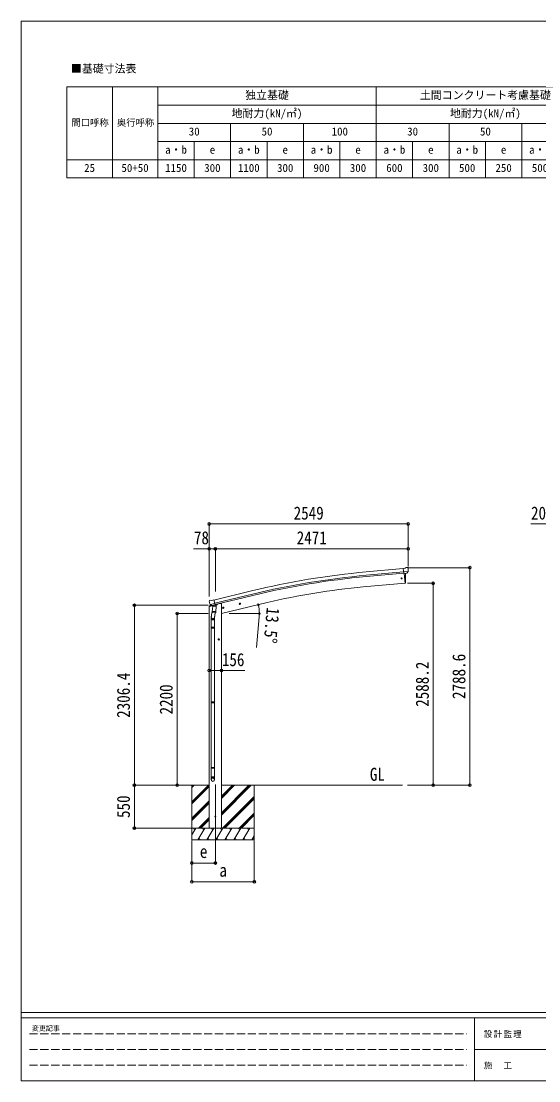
# Model space of a CAD drawing. Units: millimetres at full size, with parts at other scales. Extents: x -9783 to 9892, y -6828 to 6752.
# Drawn here: x -9783 to -3146, y -6828 to 6752 of the extents above; entities that cross this region are included whole.
import ezdxf
from ezdxf.enums import TextEntityAlignment as Align

# ---------------------------------------------------------------- set-up
doc = ezdxf.new("R2010")
doc.units = ezdxf.units.MM
doc.header["$LTSCALE"] = 35
doc.header["$PDMODE"] = 32
doc.header["$PDSIZE"] = 35
doc.linetypes.add('DASHED3', pattern=[4, 3, -1])
for name, color, linetype, lineweight in [('0-0_0', 7, 'Continuous', 9), ('0-1_本体', 4, 'Continuous', 9), ('0-2_部品', 7, 'Continuous', 9), ('0-8_PARTS2', 2, 'Continuous', 9), ('0-A_寸法', 6, 'Continuous', 9), ('1-0_FRAME', 7, 'Continuous', 18), ('F-0_240', 7, 'Continuous', 9)]:
    doc.layers.add(name, color=color, linetype=linetype, lineweight=lineweight)
doc.styles.add('ＭＳ ゴシック', font='')
doc.styles.get('ＭＳ ゴシック').set_extended_font_data('MS Gothic')

msp = doc.modelspace()

# ---------------------------------------------------------------- linework, layer by layer
at = {"layer": '0-0_0', "color": 6}
for p, q in [((-4030.98, -3040.4), (-4030.98, -251.8)), ((-4500, -452.2), (-4500, -3040.4))]:
    msp.add_line(p, q, dxfattribs=at)
at = {"layer": '0-0_0'}
for p, q in [((-7968.03, -3040.4), (-7371.69, -3040.4)), ((-7593.94, -3040.4), (-7593.94, -3740.4)), ((-7593.94, -3251.63), (-7382.71, -3040.4)), ((-7593.94, -3067.78), (-7566.56, -3040.4)), ((-7593.94, -3053.64), (-7580.7, -3040.4)), ((-7593.94, -3265.77), (-7371.69, -3043.52)), ((-7593.94, -3279.91), (-7371.69, -3057.66)), ((-7216.19, -3040.4), (-4894.1, -3040.4)), ((-7216.19, -3422.66), (-6833.93, -3040.4)), ((-7216.19, -3394.37), (-6862.21, -3040.4)), ((-7216.19, -3408.52), (-6848.07, -3040.4)), ((-7216.19, -3210.53), (-7046.06, -3040.4)), ((-7216.19, -3196.39), (-7060.2, -3040.4)), ((-7216.19, -3182.24), (-7074.34, -3040.4)), ((-6793.94, -3040.4), (-6793.94, -3740.4)), ((-7593.94, -3463.76), (-7371.69, -3241.51)), ((-7593.94, -3477.9), (-7371.69, -3255.65)), ((-7200.08, -3590.4), (-6793.94, -3184.26)), ((-7185.94, -3590.4), (-6793.94, -3198.4)), ((-7171.8, -3590.4), (-6793.94, -3212.54)), ((-7593.94, -3492.04), (-7371.69, -3269.79)), ((-7508.45, -3590.4), (-7371.69, -3453.64)), ((-7494.31, -3590.4), (-7371.69, -3467.78)), ((-7480.17, -3590.4), (-7371.69, -3481.92)), ((-6987.95, -3590.4), (-6793.94, -3396.39)), ((-6973.81, -3590.4), (-6793.94, -3410.53)), ((-6959.67, -3590.4), (-6793.94, -3424.67)), ((-6793.94, -3590.4), (-7593.94, -3590.4)), ((-7593.94, -3674.23), (-7545.54, -3590.4)), ((-7560.54, -3616.38), (-7575.54, -3590.4)), ((-7516.68, -3740.4), (-7430.07, -3590.4)), ((-7445.07, -3616.38), (-7460.08, -3590.4)), ((-7401.21, -3740.4), (-7314.6, -3590.4)), ((-7329.6, -3616.38), (-7344.6, -3590.4)), ((-7285.74, -3740.4), (-7199.13, -3590.4)), ((-7214.13, -3616.38), (-7229.13, -3590.4)), ((-7170.27, -3740.4), (-7083.66, -3590.4)), ((-7098.66, -3616.38), (-7113.66, -3590.4)), ((-7054.8, -3740.4), (-6968.19, -3590.4)), ((-6998.19, -3590.4), (-6983.19, -3616.38)), ((-6939.32, -3740.4), (-6852.72, -3590.4)), ((-6867.72, -3616.38), (-6882.72, -3590.4)), ((-7593.94, -3740.4), (-6793.94, -3740.4)), ((-7501.68, -3714.42), (-7486.68, -3740.4)), ((-7386.21, -3714.42), (-7371.21, -3740.4)), ((-7270.74, -3714.42), (-7255.74, -3740.4)), ((-7155.27, -3714.42), (-7140.27, -3740.4)), ((-7039.8, -3714.42), (-7024.8, -3740.4)), ((-6924.33, -3714.42), (-6909.33, -3740.4)), ((-6823.85, -3740.4), (-6793.94, -3688.59)), ((-6808.86, -3714.42), (-6793.86, -3740.4))]:
    msp.add_line(p, q, dxfattribs=at)
at = {"layer": '0-1_本体'}
for p, q in [((-4884.32, -262.6), (-5361.63, -305.87)), ((-4880.55, -305.59), (-5357.74, -348.85)), ((-4879.09, -322.37), (-5356.22, -365.63)), ((-4871.87, -324.58), (-4860.7, -452.18)), ((-5398.65, -499.25), (-4860.7, -452.18)), ((-7311.17, -666.81), (-6828.29, -549.33)), ((-7301.09, -708.77), (-6818.09, -591.26)), ((-7297.16, -725.15), (-6814.11, -607.62)), ((-7371.19, -750.1), (-7371.19, -3590.4)), ((-7235.69, -710.4), (-7269.2, -718.44)), ((-7215.69, -710.4), (-7235.69, -710.4)), ((-7215.69, -840.4), (-6630.02, -699.79)), ((-7215.69, -710.4), (-7215.69, -3590.4))]:
    msp.add_line(p, q, dxfattribs=at)
at = {"layer": '0-1_本体', "color": 6}
msp.add_line((-7215.69, -1570.58), (-7371.69, -1570.58), dxfattribs=at)
at = {"layer": '0-1_本体'}
for centre, radius, start, end in [((-4456.93, -10295.8), 10030.81, 95.17465, 103.67464), ((-4456.93, -10295.8), 9987.65, 95.17465, 103.67464), ((-4456.93, -10295.8), 9970.81, 95.17465, 103.67464), ((-4665.03, -8884.57), 8417.35, 95.00001, 103.5)]:
    msp.add_arc(centre, radius, start, end, dxfattribs=at)
at = {"layer": '0-2_部品'}
for p, q in [((-4857.93, -258.15), (-4884.5, -260.47)), ((-4878.84, -325.13), (-4884.5, -260.47)), ((-4857.93, -258.15), (-4846.22, -251.38)), ((-4831.31, -249.79), (-4844.98, -250.99)), ((-4822.18, -255.55), (-4827.66, -250.94)), ((-4821.11, -257.59), (-4821, -258.93)), ((-4821.64, -300.44), (-4880.55, -305.59)), ((-4868.88, -324.26), (-4878.84, -325.13)), ((-4871.87, -324.52), (-4860.71, -452.13)), ((-4835.28, -321.32), (-4842.98, -321.99)), ((-4832.89, -319.92), (-4821.95, -300.98)), ((-4860.71, -452.13), (-4858.65, -451.87)), ((-7368.91, -673.81), (-7372.77, -680.1)), ((-7365.81, -671.56), (-7352.63, -668.4)), ((-7338.07, -671.07), (-7351.33, -668.37)), ((-7338.07, -671.07), (-7312.14, -664.85)), ((-7374.25, -750.72), (-7331.55, -740.47)), ((-7374.25, -743.83), (-7374.25, -750.72)), ((-7373.13, -682.38), (-7372.85, -683.53)), ((-7345.75, -734.62), (-7371.95, -740.91)), ((-7359.07, -722.69), (-7301.57, -708.89)), ((-7342.22, -737.6), (-7358.6, -723.11)), ((-7330.63, -787.12), (-7346.54, -883.29)), ((-7339.51, -738.17), (-7331.99, -736.36)), ((-7338.68, -738.06), (-7337.15, -737.7)), ((-7337.15, -737.7), (-7300.44, -728.88)), ((-7335.31, -737.92), (-7335.36, -738.66)), ((-7334.6, -739.7), (-7308.79, -746.14)), ((-7333.22, -824.36), (-7332.35, -811.89)), ((-7327.69, -745.05), (-7332.36, -811.89)), ((-7286.67, -815.08), (-7332.36, -811.89)), ((-7282, -748.25), (-7327.69, -745.05)), ((-7325.91, -741.87), (-7326.14, -745.16)), ((-7306.39, -730.71), (-7307.42, -745.32)), ((-7300.44, -728.88), (-7298.91, -728.52)), ((-7297.36, -726.41), (-7296.42, -726.48)), ((-7296.42, -726.48), (-7283.1, -741.8)), ((-7292.42, -731.07), (-7273.53, -726.54)), ((-7286.67, -815.08), (-7282, -748.25)), ((-7283.1, -741.8), (-7283.54, -748.14)), ((-7269.7, -718.36), (-7269.7, -721.68)), ((-7201.38, -767.94), (-7181.93, -763.27)), ((-7196.82, -760.16), (-7198.96, -767.36)), ((-7189.53, -758.41), (-7196.82, -760.16)), ((-7189.32, -775.33), (-7193.99, -755.88)), ((-7184.36, -763.85), (-7189.53, -758.41)), ((-7186.49, -771.05), (-7184.36, -763.85)), ((-6987.46, -716.58), (-6968.01, -711.91)), ((-6982.9, -708.8), (-6985.03, -716)), ((-6975.6, -707.05), (-6982.9, -708.8)), ((-6975.4, -723.97), (-6980.07, -704.52)), ((-6970.44, -712.49), (-6975.6, -707.05)), ((-6972.57, -719.69), (-6970.44, -712.49)), ((-7348.69, -920.45), (-7348.69, -886.1)), ((-7302.69, -920.45), (-7348.69, -920.45)), ((-7346.69, -920.45), (-7346.69, -1014.45)), ((-7332.82, -825.71), (-7332.83, -825.71)), ((-7331.38, -826.49), (-7289.68, -829.41)), ((-7295.11, -829.03), (-7305.84, -892.62)), ((-7304.69, -920.45), (-7304.69, -1014.45)), ((-7302.69, -885.8), (-7302.69, -920.45)), ((-7286.69, -815.08), (-7287.57, -827.78)), ((-7348.69, -1016.45), (-7347.69, -1014.45)), ((-7302.69, -1016.45), (-7348.69, -1016.45)), ((-7302.69, -1024.45), (-7348.69, -1024.45)), ((-7303.69, -1014.45), (-7347.69, -1014.45)), ((-7303.69, -1026.45), (-7347.69, -1026.45)), ((-7346.69, -1026.45), (-7346.69, -1970.64)), ((-7304.69, -1026.45), (-7304.69, -1970.64)), ((-7302.69, -1016.45), (-7303.69, -1014.45)), ((-7302.69, -1024.45), (-7303.69, -1026.45)), ((-7302.69, -1016.45), (-7302.69, -1024.45)), ((-7240.19, -1170.52), (-7260.19, -1170.52)), ((-7250.19, -1163.01), (-7256.69, -1166.76)), ((-7256.69, -1166.76), (-7256.69, -1174.27)), ((-7256.69, -1174.27), (-7250.19, -1178.02)), ((-7250.19, -1180.52), (-7250.19, -1160.52)), ((-7243.69, -1166.76), (-7250.19, -1163.01)), ((-7348.69, -1972.64), (-7347.69, -1970.64)), ((-7302.69, -1972.64), (-7348.69, -1972.64)), ((-7302.69, -1980.64), (-7348.69, -1980.64)), ((-7303.69, -1970.64), (-7347.69, -1970.64)), ((-7303.69, -1982.64), (-7347.69, -1982.64)), ((-7346.69, -1982.64), (-7346.69, -2810.83)), ((-7304.69, -1982.64), (-7304.69, -2810.83)), ((-7302.69, -1972.64), (-7303.69, -1970.64)), ((-7302.69, -1980.64), (-7303.69, -1982.64)), ((-7302.69, -1972.64), (-7302.69, -1980.64)), ((-7348.69, -2812.83), (-7347.69, -2810.83)), ((-7302.69, -2812.83), (-7348.69, -2812.83)), ((-7302.69, -2820.83), (-7348.69, -2820.83)), ((-7303.69, -2810.83), (-7347.69, -2810.83)), ((-7303.69, -2822.83), (-7347.69, -2822.83)), ((-7346.69, -2822.83), (-7346.69, -2932.83)), ((-7304.69, -2822.83), (-7304.69, -2932.83)), ((-7302.69, -2812.83), (-7303.69, -2810.83)), ((-7302.69, -2820.83), (-7303.69, -2822.83)), ((-7302.69, -2812.83), (-7302.69, -2820.83)), ((-7348.69, -2966.97), (-7348.69, -2932.83)), ((-7302.69, -2932.83), (-7348.69, -2932.83)), ((-7302.69, -2966.97), (-7302.69, -2932.83))]:
    msp.add_line(p, q, dxfattribs=at)
for points in [[(-4868.88, -324.26), (-4868.61, -324.33), (-4843.24, -322.11), (-4842.98, -321.99)], [(-4821.56, -299.8), (-4821.85, -300.79), (-4821.95, -300.98)], [(-7306.71, -730.29), (-7296.99, -727.96), (-7312.14, -664.85)], [(-7359.34, -722.12), (-7358.76, -722.96), (-7358.6, -723.11)], [(-7306.71, -730.29), (-7306.95, -730.45), (-7331.71, -736.39), (-7331.99, -736.36)], [(-7198.96, -767.36), (-7193.79, -772.8), (-7186.49, -771.05)], [(-6985.03, -716), (-6979.87, -721.44), (-6972.57, -719.69)], [(-7348.69, -1016.45), (-7348.69, -1024.45), (-7347.69, -1026.45)], [(-7250.19, -1178.02), (-7243.69, -1174.27), (-7243.69, -1166.76)], [(-7348.69, -1972.64), (-7348.69, -1980.64), (-7347.69, -1982.64)], [(-7348.69, -2812.83), (-7348.69, -2820.83), (-7347.69, -2822.83)]]:
    msp.add_lwpolyline(points, dxfattribs=at)
for centre, radius in [((-4906.39, -388.87), 6.5), ((-7191.66, -765.6), 8.5), ((-7191.66, -765.6), 7.7), ((-7191.66, -765.6), 6.5), ((-6977.74, -714.25), 8.5), ((-6977.74, -714.25), 7.7), ((-6977.74, -714.25), 6.5), ((-7250.19, -1170.52), 8.5), ((-7250.19, -1170.52), 7.7), ((-7250.19, -1170.52), 6.5)]:
    msp.add_circle(centre, radius, dxfattribs=at)
at = {"layer": '0-2_部品', "color": 4}
msp.add_circle((-7293.69, -3440.4), 4.5, dxfattribs=at)
at = {"layer": '0-2_部品'}
for centre, radius, start, end in [((-4844.72, -253.98), 3, 95, 120), ((-4830.88, -254.78), 5, 50.00648, 94.99352), ((-5022.62, -276.57), 202.4, 353.4085, 5), ((-5754.47, -396.31), 900, 356.63919, 4.64986), ((-4859.02, -448.9), 3, 277, 356.63919), ((-7364.65, -676.42), 5, 103.5, 148.5), ((-7351.93, -671.31), 3, 78.5, 103.5), ((-7371.25, -743.83), 3, 103.5, 180), ((-7176.05, -636.29), 202.4, 193.5, 205.09125), ((-7338.79, -737.58), 0.5, 248.23754, 283.5), ((-7335.81, -737.89), 0.5, 356, 103.5), ((-7334.36, -738.73), 1, 176, 256), ((-7308.44, -745.17), 1.03, 250.03897, 351.96569), ((-7305.8, -730.79), 0.604, 100.59842, 172.20595), ((-7299.03, -728.03), 0.5, 283.5, 318.76246), ((-7274.7, -721.68), 5, 283.5, 0), ((-7318.69, -886.1), 30, 177.45142, 180), ((-7331.28, -824.53), 1.95, 175.04017, 217.47766), ((-7331.24, -824.5), 2, 217.40962, 266), ((-7289.54, -827.41), 2, 266, 349.46843)]:
    msp.add_arc(centre, radius, start, end, dxfattribs=at)
for centre, major_axis, ratio, start_param, end_param in [((-4816.79, -253.54), (-15.35, 3.44), 0.101033, 5.97514262, 5.97537366), ((-4824.11, -257.84), (2.71, -1.31), 0.997474, 0.53665673, 1.32256522), ((-4835.54, -318.33), (1.62, -2.54), 0.997631, 5.80419048, 5.89294842), ((-4835.61, -318.22), (-3.5, 2.17), 0.650902, 2.11455212, 2.18736272), ((-4835.49, -318.41), (1.62, -2.54), 0.997631, 5.96575902, 6.76218013), ((-7370.21, -681.67), (-1.57, -2.57), 0.99628, 4.71238898, 5.49965061), ((-7340.23, -735.35), (-0.73, -2.92), 0.997631, 5.80419048, 6.60061159), ((-7340.18, -735.12), (2.63, 3.16), 0.650902, 4.09582259, 4.16863319), ((-7340.21, -735.25), (-0.73, -2.92), 0.997631, 0.39023689, 0.47899483), ((-7325.69, -885.8), (23, 0), 0.996195, 2.55602575, 6.56630284), ((-7325.69, -885.8), (21, 0), 0.996195, 2.93491471, 5.95123941), ((-7325.69, -2965.23), (-23, 0), 0.996195, 3.14159265, 6.28318531), ((-7325.69, -2966.97), (-23, 0), 0.996195, 3.14159265, 6.28318531), ((-7325.69, -2966.97), (0, -23.43), 0.981806, 4.71238898, 7.85398163)]:
    msp.add_ellipse(centre, major_axis=major_axis, ratio=ratio, start_param=start_param, end_param=end_param, dxfattribs=at)
msp.add_ellipse((-7325.69, -2966.97), major_axis=(21, 0), ratio=0.996195, dxfattribs=at)
at = {"layer": '0-8_PARTS2'}
msp.add_line((-7293.69, -3031.19), (-7293.69, -3790.4), dxfattribs=at)
at = {"layer": '0-A_寸法'}
for p, q in [((-7371.69, 307.96), (-4822.69, 307.96)), ((-4822.69, 307.96), (-4822.69, -8.66)), ((-3050.14, 307.96), (-3250.14, 307.96)), ((-7371.69, -8.66), (-7371.69, -620.88)), ((-7371.69, -8.66), (-7293.69, -8.66)), ((-7293.69, -8.66), (-7293.69, -556.51)), ((-7293.69, -8.66), (-4822.69, -8.66)), ((-4822.69, -8.66), (-4822.69, -237.66)), ((-4030.98, -251.8), (-4828.82, -251.8)), ((-4500, -452.2), (-4828.82, -452.2)), ((-8332.27, -3040.4), (-8332.27, -734)), ((-8332.27, -734), (-7387.18, -734)), ((-7784.3, -3040.4), (-7784.3, -840.4)), ((-7784.3, -840.4), (-7387.18, -840.4)), ((-7115.19, -840.4), (-6728.34, -840.4)), ((-6731.19, -882.86), (-6765.55, -1275.36)), ((-7215.69, -1570.58), (-6915.69, -1570.58)), ((-8332.27, -3040.4), (-7604.15, -3040.4)), ((-8332.27, -3590.4), (-8332.27, -3040.4)), ((-4500, -3040.4), (-4828.82, -3040.4)), ((-4030.98, -3040.4), (-4500, -3040.4)), ((-8332.27, -3590.4), (-7604.15, -3590.4)), ((-7593.94, -4276.76), (-7593.94, -3747.82)), ((-7593.94, -4036.79), (-7593.94, -3747.82)), ((-7293.69, -4036.79), (-7293.69, -3747.82)), ((-6793.94, -4276.76), (-6793.94, -3747.82)), ((-7293.69, -4036.79), (-7593.94, -4036.79)), ((-7593.94, -4276.76), (-6793.94, -4276.76))]:
    msp.add_line(p, q, dxfattribs=at)
msp.add_lwpolyline([(-7371.69, 307.96), (-7371.69, -8.66), (-7571.69, -8.66)], dxfattribs=at)
for centre in [(-6742.79, -726.74), (-6729.34, -840.4)]:
    msp.add_circle(centre, 10.62, dxfattribs=at)
for start, end in [(0, 13.5), (354.99678, 0)]:
    msp.add_arc((-7216.19, -840.4), 486.86, start, end, dxfattribs=at)
for p in [(-7371.69, 307.96), (-4822.69, 307.96), (-7371.69, -8.66), (-7293.69, -8.66), (-4822.69, -8.66), (-4030.98, -251.8), (-4500, -452.2), (-8332.27, -734), (-7784.3, -840.4), (-7371.69, -1570.58), (-7215.69, -1570.58), (-8332.27, -3040.4), (-7784.3, -3040.4), (-4500, -3040.4), (-4030.98, -3040.4), (-8332.27, -3590.4), (-7593.94, -4036.79), (-7293.69, -4036.79), (-7593.94, -4276.76), (-6793.94, -4276.76)]:
    msp.add_point(p, dxfattribs=at)
at = {"layer": '1-0_FRAME'}
for p, q in [((-9197.51, 5909.14), (-2430.84, 5909.14)), ((-9197.51, 5909.14), (-9197.51, 4742.48)), ((-8614.17, 5909.14), (-8614.17, 4742.48)), ((-5230.84, 5909.14), (-5230.84, 4742.48)), ((-8030.84, 5675.81), (-2430.84, 5675.81)), ((-8030.84, 5442.48), (-2430.84, 5442.48)), ((-4297.51, 5442.48), (-4297.51, 4742.48)), ((-8030.84, 5209.14), (-2430.84, 5209.14)), ((-3830.84, 5209.14), (-3830.84, 4742.48))]:
    msp.add_line(p, q, dxfattribs=at)
for points in [[(-8030.84, 5909.14), (-8030.84, 5675.81), (-8030.84, 4975.81), (-8030.84, 4742.48)], [(-7097.51, 5442.48), (-7097.51, 5209.14), (-7097.51, 4742.48)], [(-6164.17, 5442.48), (-6164.17, 5209.14), (-6164.17, 4742.48)], [(-3364.17, 5442.48), (-3364.17, 4975.81), (-3364.17, 4742.48)], [(-7564.17, 5209.14), (-7564.17, 4975.81), (-7564.17, 4742.48)], [(-6630.84, 5209.14), (-6630.84, 4975.81), (-6630.84, 4742.48)], [(-5697.51, 5209.14), (-5697.51, 4975.81), (-5697.51, 4742.48)], [(-4764.17, 5209.14), (-4764.17, 4975.81), (-4764.17, 4742.48)], [(-9197.51, 4975.81), (-8030.84, 4975.81), (-2430.84, 4975.81)], [(-9197.51, 4742.48), (-8614.17, 4742.48), (-5230.84, 4742.48), (-3364.17, 4742.48), (-2430.84, 4742.48)]]:
    msp.add_lwpolyline(points, dxfattribs=at)
at = {"layer": 'F-0_240', "color": 5}
for p, q in [((-9783.03, 6751.9), (-9783.03, -6828.1)), ((-9783.03, 6751.9), (9396.97, 6751.9)), ((-9783.03, -5953.1), (9396.97, -5953.1)), ((-9783.03, -6023.1), (6285.75, -6023.1)), ((-3969.25, -6023.1), (-3969.25, -6828.1)), ((-3969.25, -6425.6), (3205.75, -6425.6)), ((-9783.03, -6828.1), (9396.97, -6828.1))]:
    msp.add_line(p, q, dxfattribs=at)
at = {"layer": 'F-0_240', "color": 4, "linetype": 'DASHED3'}
for p, q in [((-9678.03, -6224.35), (-4074.25, -6224.35)), ((-9678.03, -6425.6), (-4074.25, -6425.6)), ((-9678.03, -6626.85), (-4074.25, -6626.85))]:
    msp.add_line(p, q, dxfattribs=at)

# ---------------------------------------------------------------- texts
at = {"layer": '0-0_0', "style": 'ＭＳ ゴシック', "width": 0.85}
msp.add_text('GL', height=166.8, dxfattribs=at).set_placement((-5312.74, -3033.46), align=Align.BOTTOM_LEFT)
at = {"layer": '0-A_寸法', "color": 7, "style": 'ＭＳ ゴシック', "width": 0.85}
for s, p in [('2549', (-6289.69, 314.96)), ('20', (-3246.39, 314.96)), ('78', (-7567.94, -1.66)), ('2471', (-6250.69, -1.66)), ('156', (-7210.07, -1563.58)), ('e', (-7492.07, -4022.29)), ('a', (-7242.07, -4262.26))]:
    msp.add_text(s, height=166.8, dxfattribs=at).set_placement(p, align=Align.BOTTOM_LEFT)
for s, rotation, p in [('13.5°', 264.997, (-6683.91, -752.73)), ('2588.2', 90, (-4507, -2035.05)), ('2788.6', 90, (-4037.98, -1934.85)), ('2306.4', 90, (-8339.27, -2175.95)), ('2200', 90, (-7791.3, -2132.9)), ('550', 90, (-8339.27, -3459.77))]:
    msp.add_text(s, height=166.8, rotation=rotation, dxfattribs=at).set_placement(p, align=Align.BOTTOM_LEFT)
at = {"layer": '1-0_FRAME', "style": 'ＭＳ ゴシック'}
for s, height, p in [('■基礎寸法表', 102.6, (-9144.66, 6062.49)), ('独立基礎', 102.6, (-6910.84, 5722.48)), ('土間コンクリート考慮基礎', 102.6, (-4670.84, 5722.48)), ('地耐力(kN/㎡)', 102.6, (-7085.84, 5489.14)), ('地耐力(kN/㎡)', 102.6, (-4285.84, 5489.14)), ('間口呼称', 85.53, (-9139.17, 5384.14)), ('奥行呼称', 85.53, (-8555.84, 5384.14)), ('30', 102.6, (-7634.17, 5255.81)), ('50', 102.6, (-6700.84, 5255.81)), ('100', 102.6, (-5802.51, 5255.81)), ('30', 102.6, (-4834.17, 5255.81)), ('50', 102.6, (-3900.84, 5255.81)), ('a・b', 102.6, (-7937.51, 5022.48)), ('a・b', 102.6, (-7004.17, 5022.48)), ('a・b', 102.6, (-6070.84, 5022.48)), ('a・b', 102.6, (-5137.51, 5022.48)), ('a・b', 102.6, (-4204.17, 5022.48)), ('a・b', 102.6, (-3270.84, 5022.48)), ('e', 102.6, (-7365.84, 5022.48)), ('e', 102.6, (-6432.51, 5022.48)), ('e', 102.6, (-5499.17, 5022.48)), ('e', 102.6, (-4565.84, 5022.48)), ('e', 102.6, (-3632.51, 5022.48)), ('25', 102.6, (-8975.84, 4789.14)), ('50+50', 102.6, (-8497.51, 4789.14)), ('1150', 102.6, (-7937.51, 4789.14)), ('300', 102.6, (-7435.84, 4789.14)), ('1100', 102.6, (-7004.17, 4789.14)), ('300', 102.6, (-6502.51, 4789.14)), ('900', 102.6, (-6035.84, 4789.14)), ('300', 102.6, (-5569.17, 4789.14)), ('600', 102.6, (-5102.51, 4789.14)), ('300', 102.6, (-4635.84, 4789.14)), ('500', 102.6, (-4169.17, 4789.14)), ('250', 102.6, (-3702.51, 4789.14)), ('500', 102.6, (-3235.84, 4789.14))]:
    msp.add_text(s, height=height, dxfattribs=at).set_placement(p, align=Align.BOTTOM_LEFT)
at = {"layer": 'F-0_240', "style": 'ＭＳ ゴシック'}
msp.add_text('変更記事', height=64.15, dxfattribs=at).set_placement((-9646.27, -6206.85), align=Align.BOTTOM_LEFT)
at = {"layer": 'F-0_240', "char_height": 76.98, "attachment_point": 7, "style": 'ＭＳ ゴシック'}
for s, insert in [('\\T1.17;設計監理', (-3851.04, -6276.85)), ('\\T1.17;施\u3000工', (-3851.04, -6679.35))]:
    msp.add_mtext(s, dxfattribs=dict(at, insert=insert))

doc.saveas('drawing.dxf')
